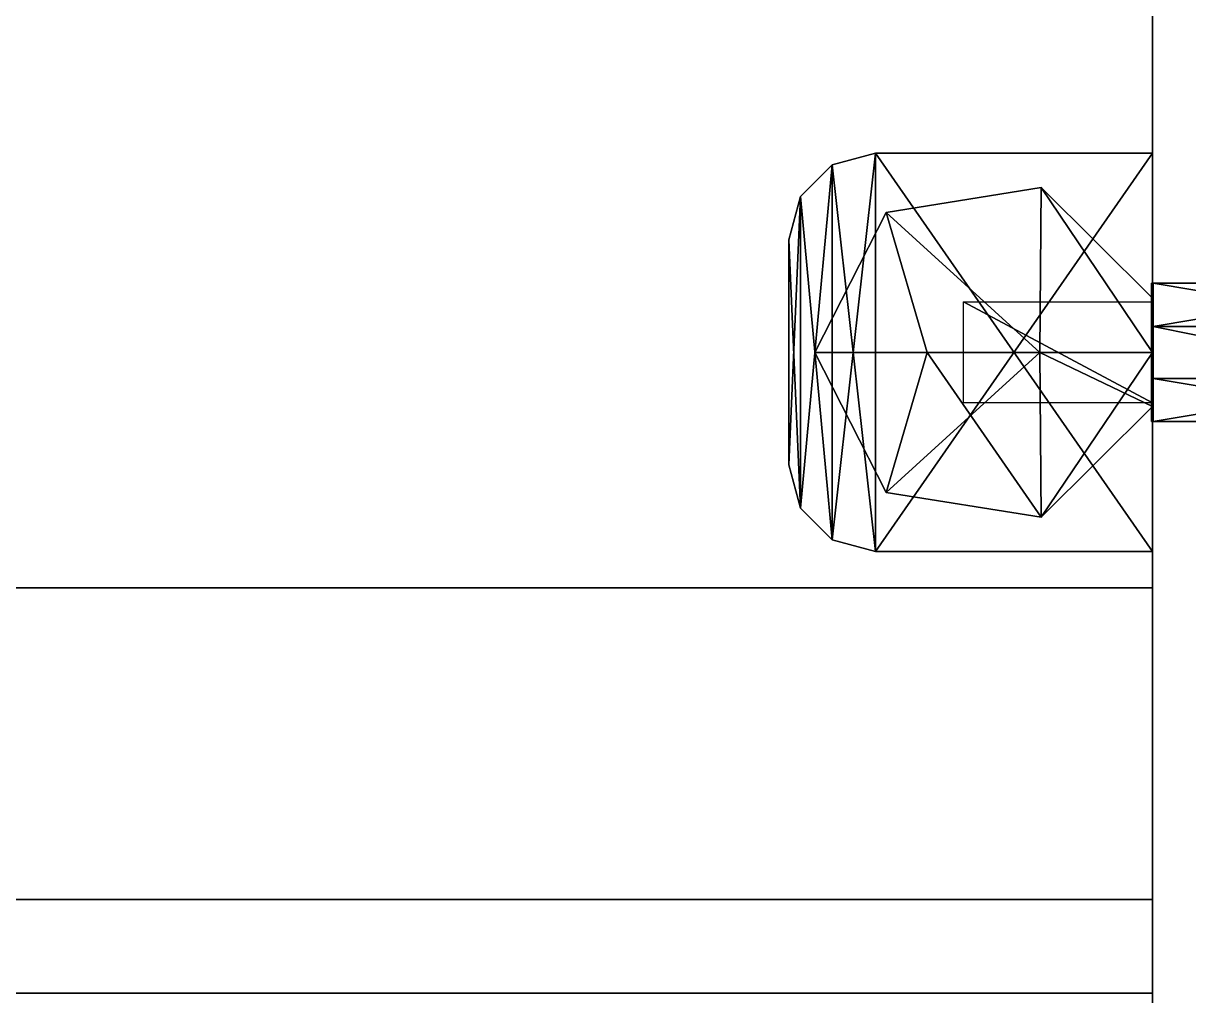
# Model space of a CAD drawing. Extents: x 0 to 4956, y -4930 to 0.
# Drawn here: x 1859.3 to 1926.6, y -4785.5 to -4729.4 of the extents above; entities that cross this region are included whole.
import ezdxf

# ---------------------------------------------------------------- set-up
doc = ezdxf.new("R2010")
doc.units = 0
for name, color, linetype in [('LAYER0', 7, 'CONTINUOUS'), ('LAYER1209', 7, 'CONTINUOUS'), ('LAYER1216', 7, 'CONTINUOUS'), ('LAYER1217', 254, 'CONTINUOUS'), ('LAYER835', 7, 'CONTINUOUS'), ('LAYER841', 7, 'CONTINUOUS'), ('LAYER844', 7, 'CONTINUOUS'), ('LAYER850', 7, 'CONTINUOUS'), ('LAYER851', 7, 'CONTINUOUS')]:
    doc.layers.add(name, color=color, linetype=linetype)

msp = doc.modelspace()

# ---------------------------------------------------------------- linework, layer by layer
at = {"layer": 'LAYER0', "invisible_edges": 1}
for points in [[(4956, 0), (0, -4930), (0, 0), (4956, 0)], [(4956, -4930, 5), (0, 0, 5), (0, -4930, 5), (4956, -4930, 5)], [(0, 0, 5), (4956, -4930, 5), (4956, 0, 5), (0, 0, 5)], [(0, -4930), (4956, 0), (4956, -4930), (0, -4930)]]:
    msp.add_3dface(points, dxfattribs=at)
at = {"layer": 'LAYER1209', "invisible_edges": 1}
for points in [[(1924.5, -4785.4, 1989), (1140.5, -4310, 1989), (1140.5, -4785.4, 1989), (1924.5, -4785.4, 1989)], [(1140.5, -4310, 1989), (1924.5, -4785.4, 1989), (1924.5, -4310, 1989), (1140.5, -4310, 1989)], [(1924.5, -4310, 1971), (1140.5, -4785.4, 1971), (1140.5, -4310, 1971), (1924.5, -4310, 1971)], [(1140.5, -4785.4, 1971), (1924.5, -4310, 1971), (1924.5, -4785.4, 1971), (1140.5, -4785.4, 1971)], [(1924.5, -4785.4, 1989), (1924.5, -4310, 1971), (1924.5, -4310, 1989), (1924.5, -4785.4, 1989)], [(1924.5, -4310, 1971), (1924.5, -4785.4, 1989), (1924.5, -4785.4, 1971), (1924.5, -4310, 1971)], [(1140.5, -4785.4, 1971), (1924.5, -4785.4, 1989), (1140.5, -4785.4, 1989), (1140.5, -4785.4, 1971)], [(1924.5, -4785.4, 1989), (1140.5, -4785.4, 1971), (1924.5, -4785.4, 1971), (1924.5, -4785.4, 1989)]]:
    msp.add_3dface(points, dxfattribs=at)
at = {"layer": 'LAYER1216'}
for points in [[(1906, -4737.57, 1971), (1908.5, -4736.9, 1969.01), (1906, -4737.57, 1969.01), (1906, -4737.57, 1971)], [(1908.5, -4736.9, 1971), (1908.5, -4736.9, 1969.01), (1906, -4737.57, 1971), (1908.5, -4736.9, 1971)], [(1908.5, -4736.9, 1969.01), (1906, -4759.23, 1969.01), (1906, -4737.57, 1969.01), (1908.5, -4736.9, 1969.01)], [(1908.5, -4759.9, 1969.01), (1906, -4759.23, 1969.01), (1908.5, -4736.9, 1969.01), (1908.5, -4759.9, 1969.01)], [(1906, -4759.23, 1971), (1908.5, -4736.9, 1971), (1906, -4737.57, 1971), (1906, -4759.23, 1971)], [(1908.5, -4759.9, 1971), (1908.5, -4736.9, 1971), (1906, -4759.23, 1971), (1908.5, -4759.9, 1971)], [(1906, -4737.57, 1969.01), (1908.5, -4759.9, 1969.01), (1908.5, -4736.9, 1969.01), (1906, -4737.57, 1969.01)], [(1906, -4737.57, 1971), (1908.5, -4759.9, 1971), (1908.5, -4736.9, 1971), (1906, -4737.57, 1971)], [(1908.5, -4736.9, 1969.01), (1906, -4737.57, 1971), (1906, -4737.57, 1969.01), (1908.5, -4736.9, 1969.01)], [(1908.5, -4736.9, 1971), (1906, -4737.57, 1971), (1908.5, -4736.9, 1969.01), (1908.5, -4736.9, 1971)], [(1924.5, -4759.9, 1969.01), (1908.5, -4736.9, 1969.01), (1924.5, -4736.9, 1969.01), (1924.5, -4759.9, 1969.01)], [(1908.5, -4759.9, 1969.01), (1908.5, -4736.9, 1969.01), (1924.5, -4759.9, 1969.01), (1908.5, -4759.9, 1969.01)], [(1924.5, -4759.9, 1971), (1908.5, -4736.9, 1971), (1924.5, -4736.9, 1971), (1924.5, -4759.9, 1971)], [(1908.5, -4759.9, 1971), (1908.5, -4736.9, 1971), (1924.5, -4759.9, 1971), (1908.5, -4759.9, 1971)], [(1908.5, -4736.9, 1969.01), (1924.5, -4736.9, 1971), (1924.5, -4736.9, 1969.01), (1908.5, -4736.9, 1969.01)], [(1908.5, -4736.9, 1971), (1924.5, -4736.9, 1971), (1908.5, -4736.9, 1969.01), (1908.5, -4736.9, 1971)], [(1908.5, -4736.9, 1969.01), (1924.5, -4759.9, 1969.01), (1908.5, -4759.9, 1969.01), (1908.5, -4736.9, 1969.01)], [(1924.5, -4736.9, 1969.01), (1924.5, -4759.9, 1969.01), (1908.5, -4736.9, 1969.01), (1924.5, -4736.9, 1969.01)], [(1924.5, -4736.9, 1971), (1908.5, -4736.9, 1969.01), (1908.5, -4736.9, 1971), (1924.5, -4736.9, 1971)], [(1924.5, -4736.9, 1969.01), (1908.5, -4736.9, 1969.01), (1924.5, -4736.9, 1971), (1924.5, -4736.9, 1969.01)], [(1908.5, -4759.9, 1971), (1924.5, -4736.9, 1971), (1908.5, -4736.9, 1971), (1908.5, -4759.9, 1971)], [(1924.5, -4759.9, 1971), (1924.5, -4736.9, 1971), (1908.5, -4759.9, 1971), (1924.5, -4759.9, 1971)], [(1924.5, -4736.9, 1969.01), (1924.5, -4759.9, 1971), (1924.5, -4759.9, 1969.01), (1924.5, -4736.9, 1969.01)], [(1924.5, -4736.9, 1971), (1924.5, -4759.9, 1971), (1924.5, -4736.9, 1969.01), (1924.5, -4736.9, 1971)], [(1924.5, -4759.9, 1969.01), (1924.5, -4736.9, 1971), (1924.5, -4736.9, 1969.01), (1924.5, -4759.9, 1969.01)], [(1924.5, -4759.9, 1971), (1924.5, -4736.9, 1971), (1924.5, -4759.9, 1969.01), (1924.5, -4759.9, 1971)], [(1904.17, -4739.4, 1971), (1906, -4737.57, 1969.01), (1904.17, -4739.4, 1969.01), (1904.17, -4739.4, 1971)], [(1906, -4737.57, 1971), (1906, -4737.57, 1969.01), (1904.17, -4739.4, 1971), (1906, -4737.57, 1971)], [(1906, -4737.57, 1969.01), (1906, -4759.23, 1969.01), (1904.17, -4739.4, 1969.01), (1906, -4737.57, 1969.01)], [(1904.17, -4757.4, 1971), (1906, -4737.57, 1971), (1904.17, -4739.4, 1971), (1904.17, -4757.4, 1971)], [(1906, -4759.23, 1971), (1906, -4737.57, 1971), (1904.17, -4757.4, 1971), (1906, -4759.23, 1971)], [(1904.17, -4739.4, 1969.01), (1906, -4759.23, 1969.01), (1906, -4737.57, 1969.01), (1904.17, -4739.4, 1969.01)], [(1904.17, -4739.4, 1971), (1906, -4759.23, 1971), (1906, -4737.57, 1971), (1904.17, -4739.4, 1971)], [(1906, -4737.57, 1969.01), (1904.17, -4739.4, 1971), (1904.17, -4739.4, 1969.01), (1906, -4737.57, 1969.01)], [(1906, -4737.57, 1971), (1904.17, -4739.4, 1971), (1906, -4737.57, 1969.01), (1906, -4737.57, 1971)], [(1906, -4759.23, 1969.01), (1908.5, -4759.9, 1969.01), (1906, -4737.57, 1969.01), (1906, -4759.23, 1969.01)], [(1906, -4759.23, 1971), (1908.5, -4759.9, 1971), (1906, -4737.57, 1971), (1906, -4759.23, 1971)], [(1909.113, -4740.316, 1985), (1918.069, -4738.882, 1971), (1909.113, -4740.316, 1971), (1909.113, -4740.316, 1985)], [(1918.069, -4738.882, 1985), (1918.069, -4738.882, 1971), (1909.113, -4740.316, 1985), (1918.069, -4738.882, 1985)], [(1918.069, -4738.882, 1985), (1909.113, -4740.316, 1985), (1918, -4748.4, 1985), (1918.069, -4738.882, 1985)], [(1918.069, -4738.882, 1971), (1909.113, -4740.316, 1985), (1909.113, -4740.316, 1971), (1918.069, -4738.882, 1971)], [(1918.069, -4738.882, 1985), (1909.113, -4740.316, 1985), (1918.069, -4738.882, 1971), (1918.069, -4738.882, 1985)], [(1918.069, -4738.882, 1985), (1909.113, -4740.316, 1985), (1918, -4748.4, 1985), (1918.069, -4738.882, 1985)], [(1924.5, -4748.4, 1985), (1918.069, -4738.882, 1985), (1918, -4748.4, 1985), (1924.5, -4748.4, 1985)], [(1924.5, -4748.4, 1985), (1918.069, -4738.882, 1985), (1918, -4748.4, 1985), (1924.5, -4748.4, 1985)], [(1924.5, -4745.277, 1985), (1918.069, -4738.882, 1985), (1924.5, -4748.4, 1985), (1924.5, -4745.277, 1985)], [(1918.069, -4738.882, 1971), (1924.5, -4745.277, 1985), (1924.5, -4745.277, 1971), (1918.069, -4738.882, 1971)], [(1918.069, -4738.882, 1985), (1924.5, -4745.277, 1985), (1918.069, -4738.882, 1971), (1918.069, -4738.882, 1985)], [(1924.5, -4745.277, 1971), (1918.069, -4738.882, 1985), (1918.069, -4738.882, 1971), (1924.5, -4745.277, 1971)], [(1924.5, -4745.277, 1985), (1918.069, -4738.882, 1985), (1924.5, -4745.277, 1971), (1924.5, -4745.277, 1985)], [(1924.5, -4745.277, 1985), (1918.069, -4738.882, 1985), (1924.5, -4748.4, 1985), (1924.5, -4745.277, 1985)], [(1903.5, -4741.9, 1971), (1904.17, -4739.4, 1969.01), (1903.5, -4741.9, 1969.01), (1903.5, -4741.9, 1971)], [(1904.17, -4739.4, 1971), (1904.17, -4739.4, 1969.01), (1903.5, -4741.9, 1971), (1904.17, -4739.4, 1971)], [(1904.17, -4739.4, 1969.01), (1904.17, -4757.4, 1969.01), (1903.5, -4741.9, 1969.01), (1904.17, -4739.4, 1969.01)], [(1903.5, -4754.9, 1971), (1904.17, -4739.4, 1971), (1903.5, -4741.9, 1971), (1903.5, -4754.9, 1971)], [(1904.17, -4757.4, 1971), (1904.17, -4739.4, 1971), (1903.5, -4754.9, 1971), (1904.17, -4757.4, 1971)], [(1903.5, -4741.9, 1969.01), (1904.17, -4757.4, 1969.01), (1904.17, -4739.4, 1969.01), (1903.5, -4741.9, 1969.01)], [(1903.5, -4741.9, 1971), (1904.17, -4757.4, 1971), (1904.17, -4739.4, 1971), (1903.5, -4741.9, 1971)], [(1904.17, -4739.4, 1969.01), (1903.5, -4741.9, 1971), (1903.5, -4741.9, 1969.01), (1904.17, -4739.4, 1969.01)], [(1904.17, -4739.4, 1971), (1903.5, -4741.9, 1971), (1904.17, -4739.4, 1969.01), (1904.17, -4739.4, 1971)], [(1904.17, -4739.4, 1969.01), (1906, -4759.23, 1969.01), (1904.17, -4757.4, 1969.01), (1904.17, -4739.4, 1969.01)], [(1904.17, -4757.4, 1969.01), (1906, -4759.23, 1969.01), (1904.17, -4739.4, 1969.01), (1904.17, -4757.4, 1969.01)], [(1904.17, -4757.4, 1971), (1906, -4759.23, 1971), (1904.17, -4739.4, 1971), (1904.17, -4757.4, 1971)], [(1911.5, -4748.4, 1985), (1909.113, -4740.316, 1985), (1905, -4748.4, 1985), (1911.5, -4748.4, 1985)], [(1905, -4748.4, 1985), (1909.113, -4740.316, 1971), (1905, -4748.4, 1971), (1905, -4748.4, 1985)], [(1909.113, -4740.316, 1985), (1909.113, -4740.316, 1971), (1905, -4748.4, 1985), (1909.113, -4740.316, 1985)], [(1909.113, -4740.316, 1971), (1905, -4748.4, 1985), (1905, -4748.4, 1971), (1909.113, -4740.316, 1971)], [(1909.113, -4740.316, 1985), (1905, -4748.4, 1985), (1909.113, -4740.316, 1971), (1909.113, -4740.316, 1985)], [(1909.113, -4740.316, 1985), (1905, -4748.4, 1985), (1911.5, -4748.4, 1985), (1909.113, -4740.316, 1985)], [(1918, -4748.4, 1985), (1909.113, -4740.316, 1985), (1911.5, -4748.4, 1985), (1918, -4748.4, 1985)], [(1918, -4748.4, 1985), (1909.113, -4740.316, 1985), (1911.5, -4748.4, 1985), (1918, -4748.4, 1985)], [(1903.5, -4754.9, 1971), (1903.5, -4741.9, 1969.01), (1903.5, -4741.9, 1971), (1903.5, -4754.9, 1971)], [(1903.5, -4754.9, 1969.01), (1903.5, -4741.9, 1969.01), (1903.5, -4754.9, 1971), (1903.5, -4754.9, 1969.01)], [(1903.5, -4754.9, 1969.01), (1903.5, -4741.9, 1971), (1903.5, -4741.9, 1969.01), (1903.5, -4754.9, 1969.01)], [(1903.5, -4754.9, 1971), (1903.5, -4741.9, 1971), (1903.5, -4754.9, 1969.01), (1903.5, -4754.9, 1971)], [(1903.5, -4741.9, 1969.01), (1904.17, -4757.4, 1969.01), (1903.5, -4754.9, 1969.01), (1903.5, -4741.9, 1969.01)], [(1903.5, -4754.9, 1969.01), (1904.17, -4757.4, 1969.01), (1903.5, -4741.9, 1969.01), (1903.5, -4754.9, 1969.01)], [(1903.5, -4754.9, 1971), (1904.17, -4757.4, 1971), (1903.5, -4741.9, 1971), (1903.5, -4754.9, 1971)], [(1924.5, -4745.277, 1985), (1924.5, -4751.522, 1971), (1924.5, -4745.277, 1971), (1924.5, -4745.277, 1985)], [(1924.5, -4751.522, 1985), (1924.5, -4751.522, 1971), (1924.5, -4745.277, 1985), (1924.5, -4751.522, 1985)], [(1924.5, -4751.522, 1971), (1924.5, -4745.277, 1985), (1924.5, -4745.277, 1971), (1924.5, -4751.522, 1971)], [(1924.5, -4751.522, 1985), (1924.5, -4745.277, 1985), (1924.5, -4751.522, 1971), (1924.5, -4751.522, 1985)], [(1913.592, -4745.48, 1969), (1924.5, -4751.32, 1969), (1913.592, -4751.32, 1969), (1913.592, -4745.48, 1969)], [(1924.5, -4745.48, 1969), (1924.5, -4751.32, 1969), (1913.592, -4745.48, 1969), (1924.5, -4745.48, 1969)], [(1909.113, -4756.483, 1985), (1911.5, -4748.4, 1985), (1905, -4748.4, 1985), (1909.113, -4756.483, 1985)], [(1905, -4748.4, 1971), (1909.113, -4756.483, 1985), (1905, -4748.4, 1985), (1905, -4748.4, 1971)], [(1909.113, -4756.483, 1971), (1909.113, -4756.483, 1985), (1905, -4748.4, 1971), (1909.113, -4756.483, 1971)], [(1905, -4748.4, 1971), (1909.113, -4756.483, 1985), (1909.113, -4756.483, 1971), (1905, -4748.4, 1971)], [(1905, -4748.4, 1985), (1909.113, -4756.483, 1985), (1905, -4748.4, 1971), (1905, -4748.4, 1985)], [(1909.113, -4756.483, 1985), (1905, -4748.4, 1985), (1911.5, -4748.4, 1985), (1909.113, -4756.483, 1985)], [(1918.069, -4757.917, 1985), (1911.5, -4748.4, 1985), (1909.113, -4756.483, 1985), (1918.069, -4757.917, 1985)], [(1918, -4748.4, 1985), (1909.113, -4756.483, 1985), (1911.5, -4748.4, 1985), (1918, -4748.4, 1985)], [(1918.069, -4757.917, 1985), (1909.113, -4756.483, 1985), (1918, -4748.4, 1985), (1918.069, -4757.917, 1985)], [(1918, -4748.4, 1985), (1911.5, -4748.4, 1985), (1918.069, -4757.917, 1985), (1918, -4748.4, 1985)], [(1924.5, -4751.522, 1985), (1918, -4748.4, 1985), (1918.069, -4757.917, 1985), (1924.5, -4751.522, 1985)], [(1924.5, -4748.4, 1985), (1918, -4748.4, 1985), (1924.5, -4751.522, 1985), (1924.5, -4748.4, 1985)], [(1924.5, -4748.4, 1985), (1918.069, -4757.917, 1985), (1918, -4748.4, 1985), (1924.5, -4748.4, 1985)], [(1924.5, -4751.522, 1985), (1918.069, -4757.917, 1985), (1924.5, -4748.4, 1985), (1924.5, -4751.522, 1985)], [(1918.069, -4757.917, 1971), (1924.5, -4751.522, 1985), (1918.069, -4757.917, 1985), (1918.069, -4757.917, 1971)], [(1924.5, -4751.522, 1971), (1924.5, -4751.522, 1985), (1918.069, -4757.917, 1971), (1924.5, -4751.522, 1971)], [(1918.069, -4757.917, 1971), (1924.5, -4751.522, 1985), (1924.5, -4751.522, 1971), (1918.069, -4757.917, 1971)], [(1918.069, -4757.917, 1985), (1924.5, -4751.522, 1985), (1918.069, -4757.917, 1971), (1918.069, -4757.917, 1985)], [(1903.5, -4754.9, 1969.01), (1904.17, -4757.4, 1971), (1903.5, -4754.9, 1971), (1903.5, -4754.9, 1969.01)], [(1904.17, -4757.4, 1969.01), (1904.17, -4757.4, 1971), (1903.5, -4754.9, 1969.01), (1904.17, -4757.4, 1969.01)], [(1904.17, -4757.4, 1969.01), (1903.5, -4754.9, 1971), (1903.5, -4754.9, 1969.01), (1904.17, -4757.4, 1969.01)], [(1904.17, -4757.4, 1971), (1903.5, -4754.9, 1971), (1904.17, -4757.4, 1969.01), (1904.17, -4757.4, 1971)], [(1909.113, -4756.483, 1971), (1918.069, -4757.917, 1985), (1909.113, -4756.483, 1985), (1909.113, -4756.483, 1971)], [(1918.069, -4757.917, 1971), (1918.069, -4757.917, 1985), (1909.113, -4756.483, 1971), (1918.069, -4757.917, 1971)], [(1909.113, -4756.483, 1971), (1918.069, -4757.917, 1985), (1918.069, -4757.917, 1971), (1909.113, -4756.483, 1971)], [(1909.113, -4756.483, 1985), (1918.069, -4757.917, 1985), (1909.113, -4756.483, 1971), (1909.113, -4756.483, 1985)], [(1904.17, -4757.4, 1969.01), (1906, -4759.23, 1971), (1904.17, -4757.4, 1971), (1904.17, -4757.4, 1969.01)], [(1906, -4759.23, 1969.01), (1906, -4759.23, 1971), (1904.17, -4757.4, 1969.01), (1906, -4759.23, 1969.01)], [(1906, -4759.23, 1969.01), (1904.17, -4757.4, 1971), (1904.17, -4757.4, 1969.01), (1906, -4759.23, 1969.01)], [(1906, -4759.23, 1971), (1904.17, -4757.4, 1971), (1906, -4759.23, 1969.01), (1906, -4759.23, 1971)], [(1906, -4759.23, 1969.01), (1908.5, -4759.9, 1971), (1906, -4759.23, 1971), (1906, -4759.23, 1969.01)], [(1908.5, -4759.9, 1969.01), (1908.5, -4759.9, 1971), (1906, -4759.23, 1969.01), (1908.5, -4759.9, 1969.01)], [(1908.5, -4759.9, 1969.01), (1906, -4759.23, 1971), (1906, -4759.23, 1969.01), (1908.5, -4759.9, 1969.01)], [(1908.5, -4759.9, 1971), (1906, -4759.23, 1971), (1908.5, -4759.9, 1969.01), (1908.5, -4759.9, 1971)], [(1908.5, -4759.9, 1971), (1924.5, -4759.9, 1969.01), (1908.5, -4759.9, 1969.01), (1908.5, -4759.9, 1971)], [(1924.5, -4759.9, 1971), (1924.5, -4759.9, 1969.01), (1908.5, -4759.9, 1971), (1924.5, -4759.9, 1971)], [(1924.5, -4759.9, 1969.01), (1908.5, -4759.9, 1971), (1908.5, -4759.9, 1969.01), (1924.5, -4759.9, 1969.01)], [(1924.5, -4759.9, 1971), (1908.5, -4759.9, 1971), (1924.5, -4759.9, 1969.01), (1924.5, -4759.9, 1971)]]:
    msp.add_3dface(points, dxfattribs=at)
at = {"layer": 'LAYER1217'}
for points in [[(1924.55, -4746.9, 1979.83), (1924.45, -4744.4, 1976.5), (1924.45, -4746.9, 1979.83), (1924.55, -4746.9, 1979.83)], [(1924.55, -4744.4, 1976.5), (1924.45, -4744.4, 1976.5), (1924.55, -4746.9, 1979.83), (1924.55, -4744.4, 1976.5)], [(1924.55, -4744.4, 1976.5), (1924.45, -4746.9, 1973.17), (1924.45, -4744.4, 1976.5), (1924.55, -4744.4, 1976.5)], [(1924.55, -4746.9, 1973.17), (1924.45, -4746.9, 1973.17), (1924.55, -4744.4, 1976.5), (1924.55, -4746.9, 1973.17)], [(1924.45, -4744.4, 1980.5), (1924.45, -4752.4, 1972.5), (1924.45, -4752.4, 1980.5), (1924.45, -4744.4, 1980.5)], [(1924.45, -4744.4, 1972.5), (1924.45, -4752.4, 1972.5), (1924.45, -4744.4, 1980.5), (1924.45, -4744.4, 1972.5)], [(1924.55, -4744.4, 1980.5), (1924.45, -4744.4, 1972.5), (1924.45, -4744.4, 1980.5), (1924.55, -4744.4, 1980.5)], [(1924.55, -4744.4, 1972.5), (1924.45, -4744.4, 1972.5), (1924.55, -4744.4, 1980.5), (1924.55, -4744.4, 1972.5)], [(1924.55, -4752.4, 1972.5), (1924.45, -4744.4, 1972.5), (1924.55, -4744.4, 1972.5), (1924.55, -4752.4, 1972.5)], [(1924.45, -4752.4, 1972.5), (1924.45, -4744.4, 1972.5), (1924.55, -4752.4, 1972.5), (1924.45, -4752.4, 1972.5)], [(1924.55, -4744.4, 1980.5), (1924.45, -4752.4, 1980.5), (1924.55, -4752.4, 1980.5), (1924.55, -4744.4, 1980.5)], [(1924.45, -4744.4, 1980.5), (1924.45, -4752.4, 1980.5), (1924.55, -4744.4, 1980.5), (1924.45, -4744.4, 1980.5)], [(1939.45, -4746.9, 1979.83), (1924.55, -4744.4, 1976.5), (1924.55, -4746.9, 1979.83), (1939.45, -4746.9, 1979.83)], [(1939.45, -4744.4, 1976.5), (1924.55, -4744.4, 1976.5), (1939.45, -4746.9, 1979.83), (1939.45, -4744.4, 1976.5)], [(1939.45, -4744.4, 1976.5), (1924.55, -4746.9, 1973.17), (1924.55, -4744.4, 1976.5), (1939.45, -4744.4, 1976.5)], [(1939.45, -4746.9, 1973.17), (1924.55, -4746.9, 1973.17), (1939.45, -4744.4, 1976.5), (1939.45, -4746.9, 1973.17)], [(1924.55, -4752.4, 1980.5), (1924.55, -4744.4, 1972.5), (1924.55, -4744.4, 1980.5), (1924.55, -4752.4, 1980.5)], [(1924.55, -4752.4, 1972.5), (1924.55, -4744.4, 1972.5), (1924.55, -4752.4, 1980.5), (1924.55, -4752.4, 1972.5)], [(1924.45, -4749.9, 1979.83), (1924.55, -4746.9, 1979.83), (1924.45, -4746.9, 1979.83), (1924.45, -4749.9, 1979.83)], [(1924.55, -4749.9, 1979.83), (1924.55, -4746.9, 1979.83), (1924.45, -4749.9, 1979.83), (1924.55, -4749.9, 1979.83)], [(1924.55, -4749.9, 1973.17), (1924.45, -4746.9, 1973.17), (1924.55, -4746.9, 1973.17), (1924.55, -4749.9, 1973.17)], [(1924.45, -4749.9, 1973.17), (1924.45, -4746.9, 1973.17), (1924.55, -4749.9, 1973.17), (1924.45, -4749.9, 1973.17)], [(1939.45, -4749.9, 1979.83), (1924.55, -4746.9, 1979.83), (1924.55, -4749.9, 1979.83), (1939.45, -4749.9, 1979.83)], [(1939.45, -4746.9, 1979.83), (1924.55, -4746.9, 1979.83), (1939.45, -4749.9, 1979.83), (1939.45, -4746.9, 1979.83)], [(1939.45, -4749.9, 1973.17), (1924.55, -4746.9, 1973.17), (1939.45, -4746.9, 1973.17), (1939.45, -4749.9, 1973.17)], [(1924.55, -4749.9, 1973.17), (1924.55, -4746.9, 1973.17), (1939.45, -4749.9, 1973.17), (1924.55, -4749.9, 1973.17)], [(1924.45, -4749.9, 1979.83), (1924.55, -4752.4, 1976.5), (1924.55, -4749.9, 1979.83), (1924.45, -4749.9, 1979.83)], [(1924.45, -4752.4, 1976.5), (1924.55, -4752.4, 1976.5), (1924.45, -4749.9, 1979.83), (1924.45, -4752.4, 1976.5)], [(1924.45, -4752.4, 1976.5), (1924.55, -4749.9, 1973.17), (1924.55, -4752.4, 1976.5), (1924.45, -4752.4, 1976.5)], [(1924.45, -4749.9, 1973.17), (1924.55, -4749.9, 1973.17), (1924.45, -4752.4, 1976.5), (1924.45, -4749.9, 1973.17)], [(1924.55, -4749.9, 1979.83), (1939.45, -4752.4, 1976.5), (1939.45, -4749.9, 1979.83), (1924.55, -4749.9, 1979.83)], [(1924.55, -4752.4, 1976.5), (1939.45, -4752.4, 1976.5), (1924.55, -4749.9, 1979.83), (1924.55, -4752.4, 1976.5)], [(1924.55, -4752.4, 1976.5), (1939.45, -4749.9, 1973.17), (1939.45, -4752.4, 1976.5), (1924.55, -4752.4, 1976.5)], [(1924.55, -4749.9, 1973.17), (1939.45, -4749.9, 1973.17), (1924.55, -4752.4, 1976.5), (1924.55, -4749.9, 1973.17)], [(1924.55, -4752.4, 1972.5), (1924.45, -4752.4, 1980.5), (1924.45, -4752.4, 1972.5), (1924.55, -4752.4, 1972.5)], [(1924.55, -4752.4, 1980.5), (1924.45, -4752.4, 1980.5), (1924.55, -4752.4, 1972.5), (1924.55, -4752.4, 1980.5)]]:
    msp.add_3dface(points, dxfattribs=at)
at = {"layer": 'LAYER835', "invisible_edges": 1}
for points in [[(1924.5, -4785.4, 871), (1140.5, -4310, 871), (1140.5, -4785.4, 871), (1924.5, -4785.4, 871)], [(1140.5, -4310, 871), (1924.5, -4785.4, 871), (1924.5, -4310, 871), (1140.5, -4310, 871)], [(1924.5, -4310, 853), (1140.5, -4785.4, 853), (1140.5, -4310, 853), (1924.5, -4310, 853)], [(1140.5, -4785.4, 853), (1924.5, -4310, 853), (1924.5, -4785.4, 853), (1140.5, -4785.4, 853)], [(1924.5, -4785.4, 871), (1924.5, -4310, 853), (1924.5, -4310, 871), (1924.5, -4785.4, 871)], [(1924.5, -4310, 853), (1924.5, -4785.4, 871), (1924.5, -4785.4, 853), (1924.5, -4310, 853)], [(1140.5, -4785.4, 853), (1924.5, -4785.4, 871), (1140.5, -4785.4, 871), (1140.5, -4785.4, 853)], [(1924.5, -4785.4, 871), (1140.5, -4785.4, 853), (1924.5, -4785.4, 853), (1924.5, -4785.4, 871)]]:
    msp.add_3dface(points, dxfattribs=at)
at = {"layer": 'LAYER841', "invisible_edges": 1}
for points in [[(1924.5, -4810, 2545), (1924.5, -4250, 5), (1924.5, -4810, 5), (1924.5, -4810, 2545)], [(1924.5, -4250, 5), (1924.5, -4810, 2545), (1924.5, -4250, 2545), (1924.5, -4250, 5)], [(1942.5, -4810, 5), (1924.5, -4250, 5), (1942.5, -4250, 5), (1942.5, -4810, 5)], [(1924.5, -4250, 5), (1942.5, -4810, 5), (1924.5, -4810, 5), (1924.5, -4250, 5)], [(1924.5, -4810, 2545), (1942.5, -4250, 2545), (1924.5, -4250, 2545), (1924.5, -4810, 2545)], [(1942.5, -4250, 2545), (1924.5, -4810, 2545), (1942.5, -4810, 2545), (1942.5, -4250, 2545)]]:
    msp.add_3dface(points, dxfattribs=at)
at = {"layer": 'LAYER844', "invisible_edges": 1}
for points in [[(1140.5, -4810, 85), (1924.5, -4250, 85), (1924.5, -4810, 85), (1140.5, -4810, 85)], [(1924.5, -4250, 85), (1140.5, -4810, 85), (1140.5, -4250, 85), (1924.5, -4250, 85)], [(1140.5, -4250, 103), (1924.5, -4810, 103), (1924.5, -4250, 103), (1140.5, -4250, 103)], [(1924.5, -4810, 103), (1140.5, -4250, 103), (1140.5, -4810, 103), (1924.5, -4810, 103)], [(1924.5, -4810, 103), (1924.5, -4250, 85), (1924.5, -4250, 103), (1924.5, -4810, 103)], [(1924.5, -4250, 85), (1924.5, -4810, 103), (1924.5, -4810, 85), (1924.5, -4250, 85)]]:
    msp.add_3dface(points, dxfattribs=at)
at = {"layer": 'LAYER850', "invisible_edges": 1}
for points in [[(1140.5, -4762, 5), (1924.5, -4780, 5), (1140.5, -4780, 5), (1140.5, -4762, 5)], [(1924.5, -4780, 5), (1140.5, -4762, 5), (1924.5, -4762, 5), (1924.5, -4780, 5)], [(1924.5, -4762, 85), (1140.5, -4780, 85), (1924.5, -4780, 85), (1924.5, -4762, 85)], [(1140.5, -4780, 85), (1924.5, -4762, 85), (1140.5, -4762, 85), (1140.5, -4780, 85)], [(1140.5, -4762, 5), (1924.5, -4762, 85), (1924.5, -4762, 5), (1140.5, -4762, 5)], [(1924.5, -4762, 85), (1140.5, -4762, 5), (1140.5, -4762, 85), (1924.5, -4762, 85)], [(1924.5, -4762, 85), (1924.5, -4780, 5), (1924.5, -4762, 5), (1924.5, -4762, 85)], [(1924.5, -4780, 5), (1924.5, -4762, 85), (1924.5, -4780, 85), (1924.5, -4780, 5)], [(1140.5, -4780, 85), (1924.5, -4780, 5), (1924.5, -4780, 85), (1140.5, -4780, 85)], [(1924.5, -4780, 5), (1140.5, -4780, 85), (1140.5, -4780, 5), (1924.5, -4780, 5)]]:
    msp.add_3dface(points, dxfattribs=at)
at = {"layer": 'LAYER851', "invisible_edges": 1}
for points in [[(1924.5, -4810, 2544), (1140.5, -4250, 2544), (1140.5, -4810, 2544), (1924.5, -4810, 2544)], [(1140.5, -4250, 2544), (1924.5, -4810, 2544), (1924.5, -4250, 2544), (1140.5, -4250, 2544)], [(1924.5, -4250, 2526), (1140.5, -4810, 2526), (1140.5, -4250, 2526), (1924.5, -4250, 2526)], [(1140.5, -4810, 2526), (1924.5, -4250, 2526), (1924.5, -4810, 2526), (1140.5, -4810, 2526)], [(1924.5, -4810, 2544), (1924.5, -4250, 2526), (1924.5, -4250, 2544), (1924.5, -4810, 2544)], [(1924.5, -4250, 2526), (1924.5, -4810, 2544), (1924.5, -4810, 2526), (1924.5, -4250, 2526)]]:
    msp.add_3dface(points, dxfattribs=at)

doc.saveas('drawing.dxf')
